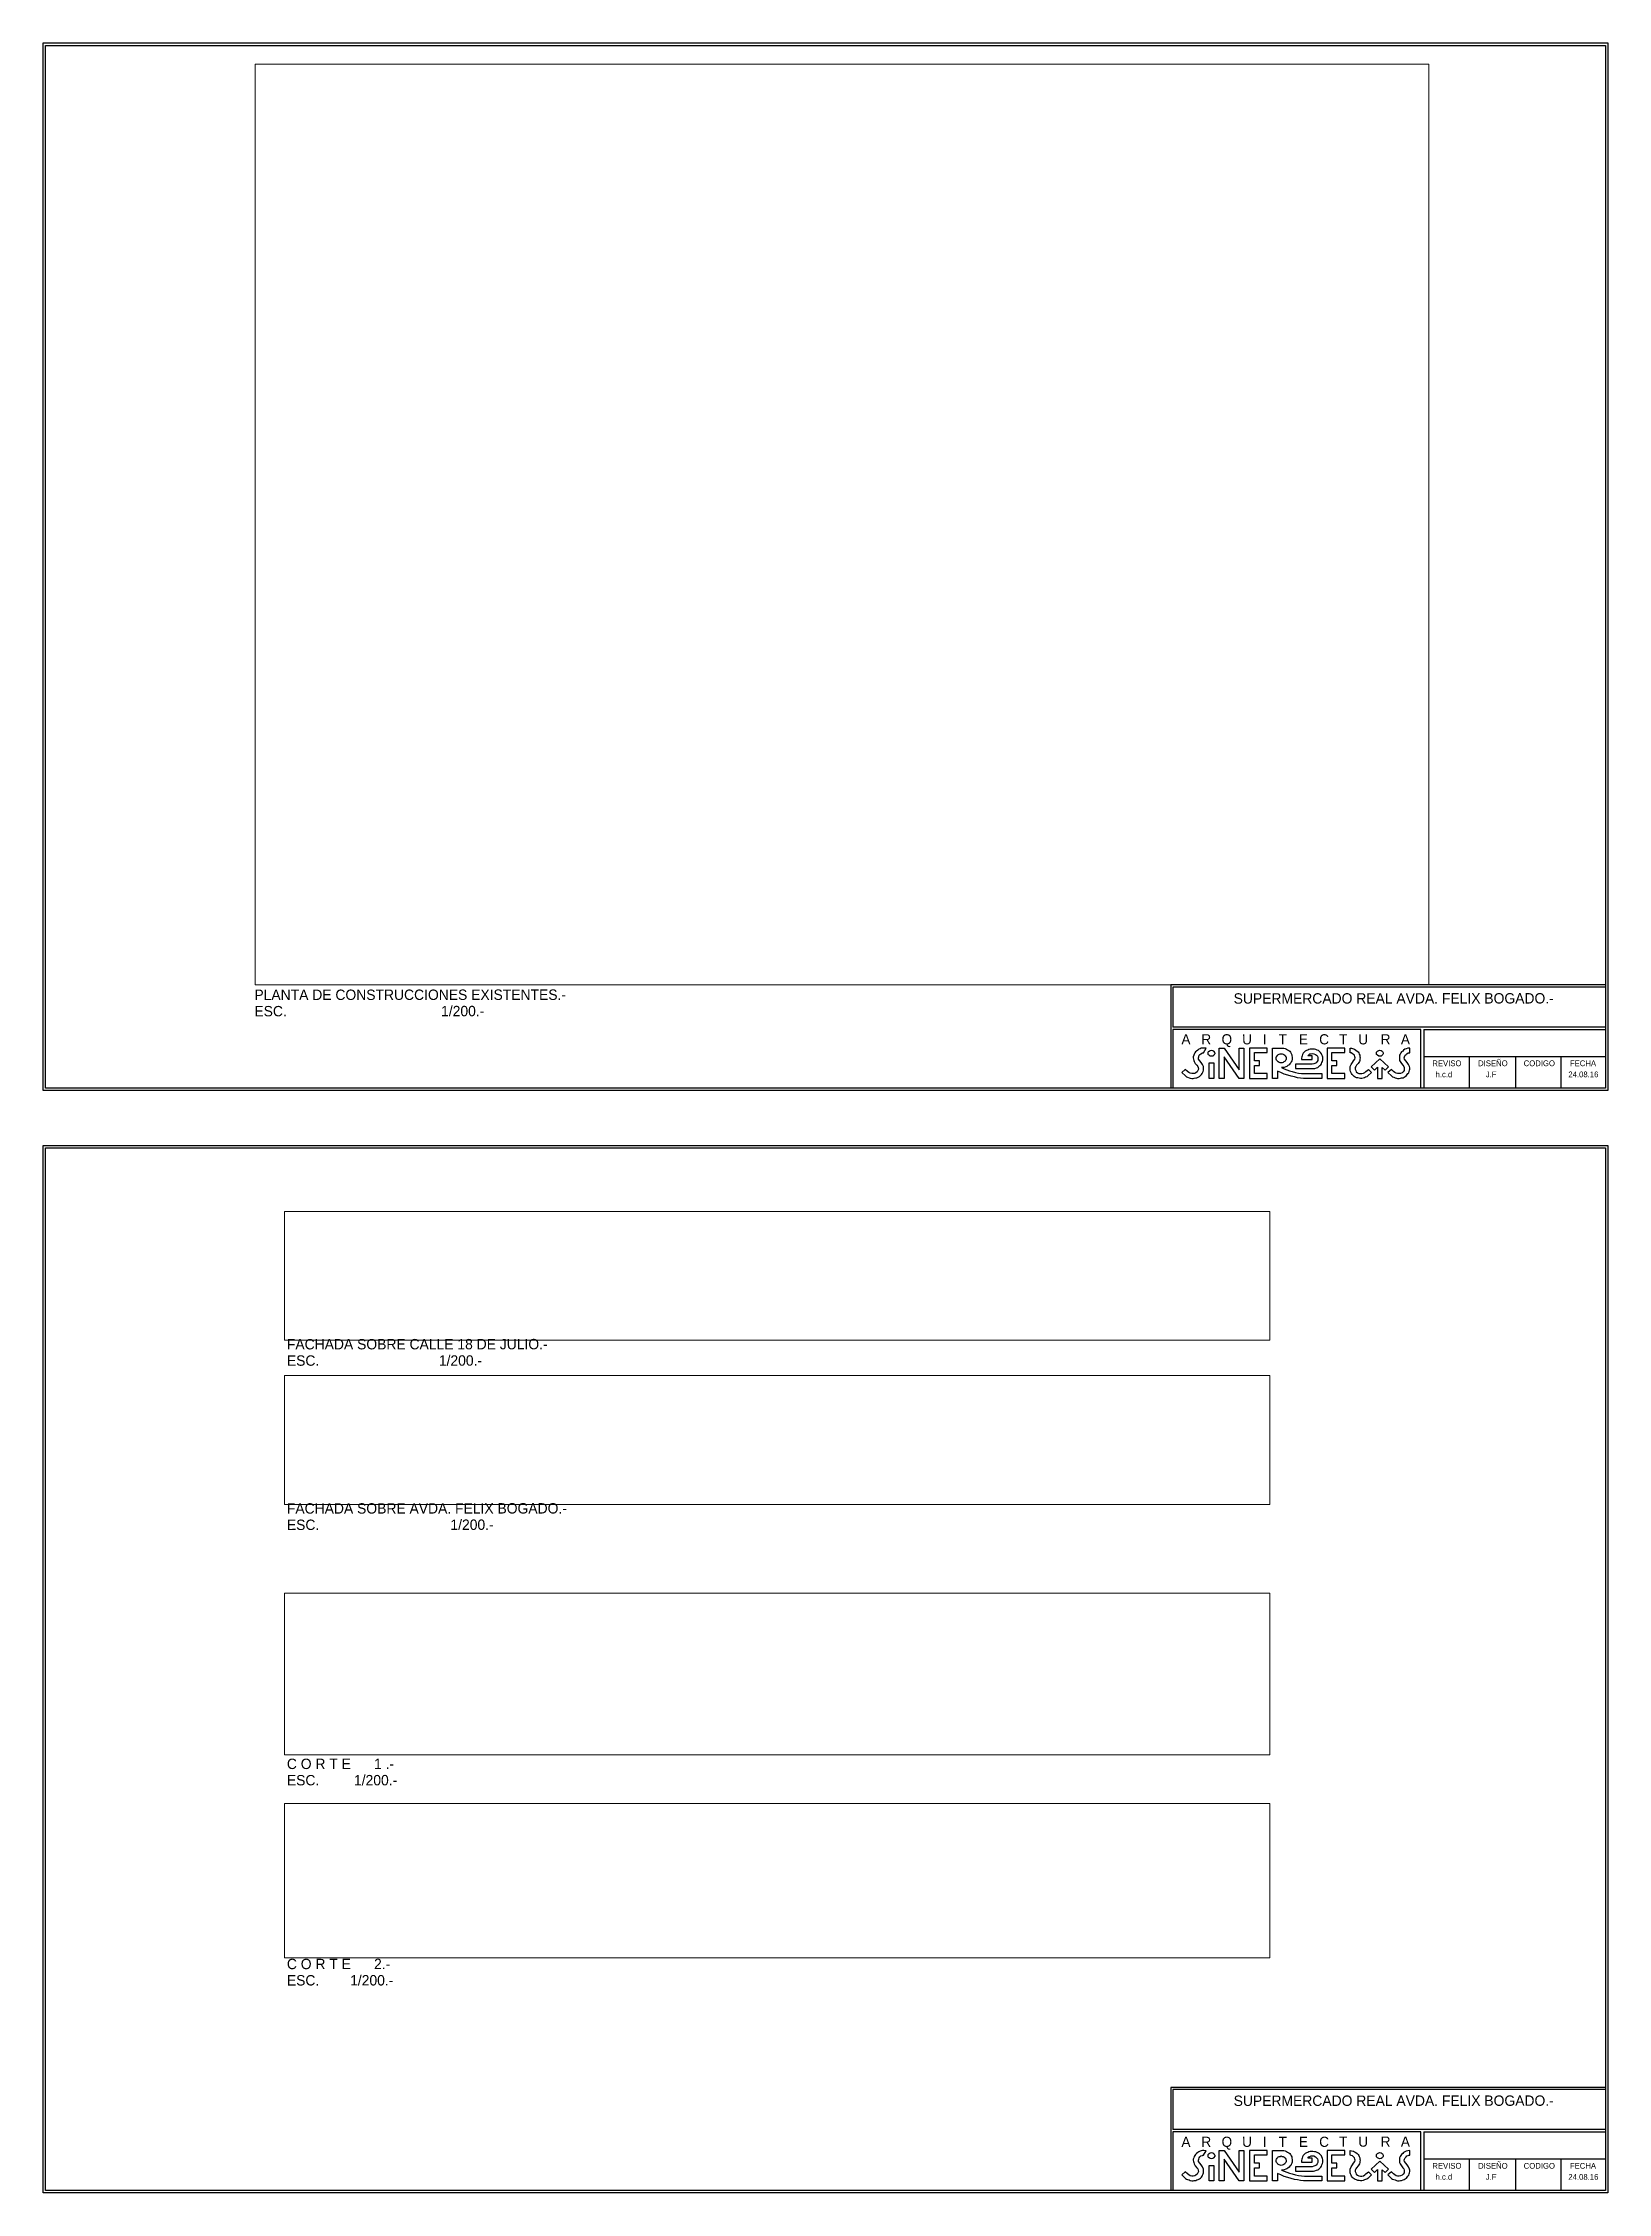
# Paper-space layout 'Layout1' of a CAD drawing. Extents: x 21 to 797, y 43 to 1109.
import ezdxf
from ezdxf.enums import TextEntityAlignment as Align

# ---------------------------------------------------------------- set-up
doc = ezdxf.new("R2010")
doc.units = 0
doc.header["$MEASUREMENT"] = 0
for name, color, linetype in [('.rotulo', 253, 'Continuous'), ('ROTULO1', 4, 'Continuous'), ('ROTULO2', 5, 'Continuous'), ('ROTULO4', 253, 'Continuous')]:
    doc.layers.add(name, color=color, linetype=linetype)
doc.styles.add('COBT', font='te______.pfb')
doc.styles.add('TECHNICLIGHT', font='tel_____.pfb', dxfattribs={"height": 0.08})

psp = doc.layouts.get("Layout1")

# ---------------------------------------------------------------- linework, layer by layer
at = {"layer": '.rotulo', "color": 3}
for p, q in [((21, 589.9), (21, 1109.2)), ((21, 1109.2), (796.9, 1109.2)), ((796.9, 1109.2), (796.9, 589.9)), ((22.2, 591.1), (22.2, 1108)), ((22.2, 1108), (795.7, 1108)), ((795.7, 1108), (795.7, 591.1)), ((705.6, 620.2), (795.7, 620.2)), ((796.9, 589.9), (21, 589.9)), ((795.7, 591.1), (22.2, 591.1)), ((21, 43.5), (21, 562.7)), ((21, 562.7), (796.9, 562.7)), ((22.2, 44.7), (22.2, 561.5)), ((22.2, 561.5), (795.7, 561.5)), ((795.7, 561.5), (795.7, 44.7)), ((796.9, 562.7), (796.9, 43.5)), ((705.6, 73.8), (795.7, 73.8)), ((796.9, 43.5), (21, 43.5)), ((795.7, 44.7), (22.2, 44.7))]:
    psp.add_line(p, q, dxfattribs=at)
at = {"layer": 'ROTULO1'}
for points in [[(587.3, 600.4), (585.6, 598.9), (587.5, 597.2), (588, 596.8), (588.5, 596.6), (589.2, 596.3), (589.8, 596.1), (590.5, 595.9), (591.2, 595.9), (591.8, 596.1), (592.5, 596.2), (593.1, 596.3), (593.7, 596.6), (594.3, 596.9), (594.8, 597.3), (595.3, 597.8), (595.7, 598.3), (595.9, 598.7), (596.2, 599.3), (596.4, 600), (596.4, 600.6), (596.4, 601.2), (596.3, 601.8), (595.9, 602.9), (595.2, 603.8), (594.5, 604.7), (593.9, 605.5), (593.9, 606.1), (594, 606.7), (594.2, 607.4), (594.6, 607.8), (595.1, 608.2), (595.8, 608.6), (596, 608.7), (596.4, 608.7), (597.6, 610.9), (596.6, 611), (595.8, 611), (595.2, 610.9), (594.7, 610.6), (594, 610.4), (593.5, 610), (592.9, 609.5), (592.4, 609.1), (592, 608.6), (591.8, 608), (591.5, 607.4), (591.3, 606.7), (591.3, 606.1), (591.4, 605.5), (591.5, 604.9), (591.7, 604.3), (592.3, 603.3), (593, 602.5), (593.5, 601.9), (593.7, 601.3), (593.9, 600.6), (593.6, 599.8), (593.2, 599.2), (592.6, 598.7), (592, 598.4), (591.2, 598.3), (590.5, 598.3), (589.7, 598.5), (589, 598.9), (588.5, 599.3), (587.3, 600.4)], [(600.3, 609.9), (600.9, 609.8), (601.4, 609.4), (601.6, 609.2), (601.7, 608.9), (601.9, 608.7), (601.9, 608.3), (601.9, 608.1), (601.7, 607.8), (601.6, 607.6), (601.4, 607.4), (600.9, 607), (600.3, 606.9), (599.6, 607), (599.1, 607.4), (598.9, 607.6), (598.7, 607.8), (598.7, 608.1), (598.6, 608.3), (598.7, 608.7), (598.7, 608.9), (598.9, 609.2), (599.1, 609.4), (599.6, 609.8), (600.3, 609.9)], [(604.2, 611), (606.6, 611), (614, 600.2), (614, 611), (616.4, 611), (616.4, 595.9), (614, 595.9), (606.6, 606.7), (606.6, 595.9), (604.2, 595.9), (604.2, 611)], [(628, 611), (619.2, 611), (619.2, 595.9), (628, 595.9), (628, 598.3), (621.6, 598.3), (621.6, 602.4), (624.1, 602.4), (624.1, 604.7), (621.6, 604.7), (621.6, 608.8), (628, 608.8), (628, 611)], [(630.6, 611), (635.6, 611), (636.2, 611), (636.9, 610.8), (637.5, 610.5), (638, 610.1), (638.6, 609.8), (639.1, 609.4), (639.5, 608.9), (639.8, 608.3), (640.1, 607.7), (640.2, 607.1), (640.3, 606.5), (640.3, 605.9), (640.3, 605.3), (640.1, 604.7), (639.8, 604.1), (639.6, 603.6), (639.2, 603.1), (638.8, 602.6), (638.1, 602.3), (637.7, 601.9), (637.1, 601.7), (636.4, 601.4), (635.7, 601.3), (635.1, 601.3), (636.3, 600.7), (637.7, 600.2), (639, 599.7), (640.3, 599.3), (641.9, 598.9), (643.4, 598.6), (644.9, 598.4), (646.4, 598.3), (655.1, 598.3), (655.1, 595.9), (645.9, 595.9), (644.5, 596.1), (642.9, 596.3), (641.4, 596.7), (639.8, 597), (638.1, 597.5), (636.4, 598.1), (634.7, 598.9), (633, 599.6), (633, 595.9), (630.6, 595.9), (630.6, 611)], [(634.9, 608.2), (635.4, 608.1), (635.8, 608), (636.2, 607.8), (636.6, 607.5), (636.9, 607.2), (637.1, 606.7), (637.3, 606.4), (637.3, 605.9), (637.3, 605.4), (637.1, 605), (636.9, 604.7), (636.6, 604.3), (636.2, 604.1), (635.8, 603.8), (635.4, 603.7), (634.9, 603.6), (634.4, 603.7), (633.9, 603.8), (633.4, 604.1), (633.2, 604.3), (632.8, 604.7), (632.6, 605), (632.4, 605.4), (632.4, 605.9), (632.4, 606.4), (632.6, 606.7), (632.8, 607.2), (633.2, 607.5), (633.4, 607.8), (633.9, 608), (634.4, 608.1), (634.9, 608.2)], [(650.3, 603), (642, 603), (642, 600.8), (650.3, 600.8), (650.9, 600.8), (651.6, 600.9), (652.3, 601.2), (653, 601.4), (653.6, 601.8), (654, 602.3), (654.5, 602.7), (654.9, 603.2), (655.1, 603.8), (655.4, 604.4), (655.5, 605.2), (655.5, 605.8), (655.5, 606.4), (655.4, 607), (655.1, 607.7), (654.8, 608.2), (654.3, 608.8), (653.8, 609.3), (653.3, 609.7), (652.7, 610), (652.1, 610.3), (651.4, 610.4), (650.6, 610.5), (650, 610.5), (649.3, 610.5), (648.6, 610.3), (648, 610), (647.4, 609.8), (646.8, 609.4), (646.3, 608.9), (645.8, 608.4), (645.4, 607.8), (645.2, 607.2), (645.1, 606.6), (644.9, 606), (644.9, 605.3), (650.3, 605.3), (650.3, 607.2), (648, 607.2), (648.5, 607.7), (649.1, 608.1), (649.7, 608.2), (650.4, 608.3), (651.1, 608.2), (651.9, 607.8), (652.3, 607.4), (652.8, 606.9), (653.1, 606.3), (653.1, 605.5), (653, 604.9), (652.7, 604.3), (652.2, 603.7), (651.6, 603.3), (651, 603.1), (650.3, 603)], [(666.4, 611), (657.6, 611), (657.6, 595.9), (666.4, 595.9), (666.4, 598.3), (660, 598.3), (660, 602.4), (662.5, 602.4), (662.5, 604.7), (660, 604.7), (660, 608.8), (666.4, 608.8), (666.4, 611)], [(678.1, 600.4), (679.6, 598.9), (677.8, 597.2), (677.3, 596.8), (676.7, 596.6), (676.1, 596.3), (675.5, 596.1), (674.9, 595.9), (674.2, 595.9), (673.6, 596.1), (672.9, 596.2), (672.2, 596.3), (671.6, 596.6), (671, 596.9), (670.5, 597.3), (670.1, 597.8), (669.7, 598.3), (669.5, 598.7), (669.2, 599.3), (669, 600), (669, 600.6), (669, 601.2), (669, 601.8), (669.5, 602.9), (670.2, 603.8), (670.8, 604.7), (671.4, 605.5), (671.5, 606.1), (671.4, 606.7), (671.2, 607.4), (670.8, 607.8), (670.3, 608.2), (669.6, 608.6), (669.2, 608.7), (669, 608.7), (669, 611), (669.8, 610.9), (670.7, 610.6), (671.3, 610.4), (671.9, 610), (672.5, 609.5), (673, 609.1), (673.3, 608.6), (673.6, 608), (673.8, 607.4), (673.9, 606.7), (674.1, 606.1), (673.9, 605.5), (673.8, 604.9), (673.7, 604.3), (673, 603.3), (672.2, 602.5), (671.9, 601.9), (671.6, 601.3), (671.5, 600.6), (671.8, 599.8), (672.1, 599.2), (672.7, 598.7), (673.3, 598.4), (674.2, 598.3), (674.9, 598.3), (675.6, 598.5), (676.4, 598.9), (676.9, 599.3), (678.1, 600.4)], [(683.8, 609.9), (684.4, 609.8), (685, 609.4), (685.1, 609.3), (685.2, 608.9), (685.4, 608.7), (685.5, 608.4), (685.4, 608.1), (685.2, 607.8), (685.1, 607.6), (685, 607.4), (684.4, 607), (683.8, 606.9), (683.2, 607), (682.6, 607.4), (682.4, 607.6), (682.2, 607.8), (682.2, 608.1), (682.1, 608.4), (682.2, 608.7), (682.2, 608.9), (682.4, 609.3), (682.6, 609.4), (683.2, 609.8), (683.8, 609.9)], [(689.5, 600.4), (687.8, 598.9), (689.6, 597.2), (690.1, 596.8), (690.7, 596.6), (691.3, 596.3), (692, 596.1), (692.6, 595.9), (693.4, 595.9), (694, 596.1), (694.6, 596.2), (695.3, 596.3), (695.9, 596.6), (696.4, 596.9), (697, 597.3), (697.4, 597.8), (697.7, 598.3), (698.1, 598.7), (698.3, 599.3), (698.5, 600), (698.6, 600.6), (698.6, 601.2), (698.5, 601.8), (698, 602.9), (697.4, 603.8), (696.6, 604.7), (696, 605.5), (695.9, 606.1), (696, 606.7), (696.4, 607.4), (696.8, 607.8), (697.1, 608.2), (697.9, 608.6), (698.2, 608.7), (698.6, 608.7), (698.6, 611), (697.6, 610.9), (696.8, 610.6), (696.2, 610.4), (695.5, 610), (695.1, 609.5), (694.6, 609.1), (694.2, 608.6), (693.8, 608), (693.6, 607.4), (693.5, 606.7), (693.5, 606.1), (693.5, 605.5), (693.6, 604.9), (693.8, 604.3), (694.5, 603.3), (695.2, 602.5), (695.7, 601.9), (695.9, 601.3), (695.9, 600.6), (695.8, 599.8), (695.4, 599.2), (694.8, 598.7), (694.1, 598.4), (693.4, 598.3), (692.5, 598.3), (691.8, 598.5), (691.2, 598.9), (690.6, 599.3), (689.5, 600.4)], [(599.1, 595.9), (599.1, 603.6), (601.5, 603.6), (601.5, 595.9), (599.1, 595.9)], [(682.6, 595.9), (685, 595.9), (685, 601.4), (686.4, 600.1), (688.1, 601.7), (683.8, 605.7), (679.4, 601.7), (681.1, 600.1), (682.6, 601.5), (682.6, 595.9)], [(587.3, 54), (585.6, 52.4), (587.5, 50.7), (588, 50.3), (588.5, 50.1), (589.2, 49.9), (589.8, 49.6), (590.5, 49.5), (591.2, 49.5), (591.8, 49.6), (592.5, 49.7), (593.1, 49.9), (593.7, 50.1), (594.3, 50.5), (594.8, 50.8), (595.3, 51.3), (595.7, 51.8), (595.9, 52.3), (596.2, 52.9), (596.4, 53.5), (596.4, 54.1), (596.4, 54.7), (596.3, 55.3), (595.9, 56.4), (595.2, 57.4), (594.5, 58.2), (593.9, 59.1), (593.9, 59.7), (594, 60.3), (594.2, 60.9), (594.6, 61.4), (595.1, 61.8), (595.8, 62.1), (596, 62.2), (596.4, 62.2), (597.6, 64.4), (596.6, 64.5), (595.8, 64.5), (595.2, 64.4), (594.7, 64.2), (594, 63.9), (593.5, 63.6), (592.9, 63.1), (592.4, 62.6), (592, 62.1), (591.8, 61.5), (591.5, 60.9), (591.3, 60.3), (591.3, 59.7), (591.4, 59.1), (591.5, 58.5), (591.7, 57.9), (592.3, 56.9), (593, 56), (593.5, 55.4), (593.7, 54.8), (593.9, 54.1), (593.6, 53.4), (593.2, 52.8), (592.6, 52.3), (592, 51.9), (591.2, 51.8), (590.5, 51.8), (589.7, 52), (589, 52.4), (588.5, 52.9), (587.3, 54)], [(604.2, 64.5), (606.6, 64.5), (614, 53.7), (614, 64.5), (616.4, 64.5), (616.4, 49.5), (614, 49.5), (606.6, 60.3), (606.6, 49.5), (604.2, 49.5), (604.2, 64.5)], [(628, 64.5), (619.2, 64.5), (619.2, 49.5), (628, 49.5), (628, 51.8), (621.6, 51.8), (621.6, 55.9), (624.1, 55.9), (624.1, 58.2), (621.6, 58.2), (621.6, 62.4), (628, 62.4), (628, 64.5)], [(630.6, 64.5), (635.6, 64.5), (636.2, 64.5), (636.9, 64.3), (637.5, 64.1), (638, 63.7), (638.6, 63.3), (639.1, 63), (639.5, 62.5), (639.8, 61.9), (640.1, 61.3), (640.2, 60.7), (640.3, 60.1), (640.3, 59.4), (640.3, 58.8), (640.1, 58.2), (639.8, 57.6), (639.6, 57.1), (639.2, 56.7), (638.8, 56.2), (638.1, 55.8), (637.7, 55.4), (637.1, 55.2), (636.4, 55), (635.7, 54.8), (635.1, 54.8), (636.3, 54.2), (637.7, 53.7), (639, 53.3), (640.3, 52.9), (641.9, 52.4), (643.4, 52.2), (644.9, 51.9), (646.4, 51.8), (655.1, 51.8), (655.1, 49.5), (645.9, 49.5), (644.5, 49.6), (642.9, 49.9), (641.4, 50.2), (639.8, 50.6), (638.1, 51.1), (636.4, 51.7), (634.7, 52.4), (633, 53.1), (633, 49.5), (630.6, 49.5), (630.6, 64.5)], [(650.3, 56.5), (642, 56.5), (642, 54.3), (650.3, 54.3), (650.9, 54.3), (651.6, 54.5), (652.3, 54.7), (653, 55), (653.6, 55.3), (654, 55.8), (654.5, 56.3), (654.9, 56.8), (655.1, 57.4), (655.4, 58), (655.5, 58.7), (655.5, 59.3), (655.5, 59.9), (655.4, 60.5), (655.1, 61.3), (654.8, 61.8), (654.3, 62.4), (653.8, 62.8), (653.3, 63.2), (652.7, 63.6), (652.1, 63.8), (651.4, 63.9), (650.6, 64.1), (650, 64.1), (649.3, 64.1), (648.6, 63.8), (648, 63.6), (647.4, 63.3), (646.8, 63), (646.3, 62.5), (645.8, 62), (645.4, 61.4), (645.2, 60.8), (645.1, 60.2), (644.9, 59.6), (644.9, 58.8), (650.3, 58.8), (650.3, 60.8), (648, 60.8), (648.5, 61.3), (649.1, 61.6), (649.7, 61.8), (650.4, 61.9), (651.1, 61.8), (651.9, 61.4), (652.3, 60.9), (652.8, 60.4), (653.1, 59.8), (653.1, 59.1), (653, 58.5), (652.7, 57.9), (652.2, 57.3), (651.6, 56.9), (651, 56.7), (650.3, 56.5)], [(666.4, 64.5), (657.6, 64.5), (657.6, 49.5), (666.4, 49.5), (666.4, 51.8), (660, 51.8), (660, 55.9), (662.5, 55.9), (662.5, 58.2), (660, 58.2), (660, 62.4), (666.4, 62.4), (666.4, 64.5)], [(678.1, 54), (679.6, 52.4), (677.8, 50.7), (677.3, 50.3), (676.7, 50.1), (676.1, 49.9), (675.5, 49.6), (674.9, 49.5), (674.2, 49.5), (673.6, 49.6), (672.9, 49.7), (672.2, 49.9), (671.6, 50.1), (671, 50.5), (670.5, 50.8), (670.1, 51.3), (669.7, 51.8), (669.5, 52.3), (669.2, 52.9), (669, 53.5), (669, 54.1), (669, 54.7), (669, 55.3), (669.5, 56.4), (670.2, 57.4), (670.8, 58.2), (671.4, 59.1), (671.5, 59.7), (671.4, 60.3), (671.2, 60.9), (670.8, 61.4), (670.3, 61.8), (669.6, 62.1), (669.2, 62.2), (669, 62.2), (669, 64.5), (669.8, 64.4), (670.7, 64.2), (671.3, 63.9), (671.9, 63.6), (672.5, 63.1), (673, 62.6), (673.3, 62.1), (673.6, 61.5), (673.8, 60.9), (673.9, 60.3), (674.1, 59.7), (673.9, 59.1), (673.8, 58.5), (673.7, 57.9), (673, 56.9), (672.2, 56), (671.9, 55.4), (671.6, 54.8), (671.5, 54.1), (671.8, 53.4), (672.1, 52.8), (672.7, 52.3), (673.3, 51.9), (674.2, 51.8), (674.9, 51.8), (675.6, 52), (676.4, 52.4), (676.9, 52.9), (678.1, 54)], [(689.5, 54), (687.8, 52.4), (689.6, 50.7), (690.1, 50.3), (690.7, 50.1), (691.3, 49.9), (692, 49.6), (692.6, 49.5), (693.4, 49.5), (694, 49.6), (694.6, 49.7), (695.3, 49.9), (695.9, 50.1), (696.4, 50.5), (697, 50.8), (697.4, 51.3), (697.7, 51.8), (698.1, 52.3), (698.3, 52.9), (698.5, 53.5), (698.6, 54.1), (698.6, 54.7), (698.5, 55.3), (698, 56.4), (697.4, 57.4), (696.6, 58.2), (696, 59.1), (695.9, 59.7), (696, 60.3), (696.4, 60.9), (696.8, 61.4), (697.1, 61.8), (697.9, 62.1), (698.2, 62.2), (698.6, 62.2), (698.6, 64.5), (697.6, 64.4), (696.8, 64.2), (696.2, 63.9), (695.5, 63.6), (695.1, 63.1), (694.6, 62.6), (694.2, 62.1), (693.8, 61.5), (693.6, 60.9), (693.5, 60.3), (693.5, 59.7), (693.5, 59.1), (693.6, 58.5), (693.8, 57.9), (694.5, 56.9), (695.2, 56), (695.7, 55.4), (695.9, 54.8), (695.9, 54.1), (695.8, 53.4), (695.4, 52.8), (694.8, 52.3), (694.1, 51.9), (693.4, 51.8), (692.5, 51.8), (691.8, 52), (691.2, 52.4), (690.6, 52.9), (689.5, 54)], [(600.3, 63.5), (600.9, 63.3), (601.4, 63), (601.6, 62.7), (601.7, 62.5), (601.9, 62.2), (601.9, 61.9), (601.9, 61.6), (601.7, 61.4), (601.6, 61.1), (601.4, 60.9), (600.9, 60.5), (600.3, 60.4), (599.6, 60.5), (599.1, 60.9), (598.9, 61.1), (598.7, 61.4), (598.7, 61.6), (598.6, 61.9), (598.7, 62.2), (598.7, 62.5), (598.9, 62.7), (599.1, 63), (599.6, 63.3), (600.3, 63.5)], [(599.1, 49.5), (599.1, 57.1), (601.5, 57.1), (601.5, 49.5), (599.1, 49.5)], [(634.9, 61.8), (635.4, 61.6), (635.8, 61.5), (636.2, 61.4), (636.6, 61), (636.9, 60.8), (637.1, 60.3), (637.3, 59.9), (637.3, 59.4), (637.3, 59), (637.1, 58.6), (636.9, 58.2), (636.6, 57.9), (636.2, 57.6), (635.8, 57.4), (635.4, 57.3), (634.9, 57.1), (634.4, 57.3), (633.9, 57.4), (633.4, 57.6), (633.2, 57.9), (632.8, 58.2), (632.6, 58.6), (632.4, 59), (632.4, 59.4), (632.4, 59.9), (632.6, 60.3), (632.8, 60.8), (633.2, 61), (633.4, 61.4), (633.9, 61.5), (634.4, 61.6), (634.9, 61.8)], [(682.6, 49.5), (685, 49.5), (685, 55), (686.4, 53.6), (688.1, 55.2), (683.8, 59.2), (679.4, 55.2), (681.1, 53.6), (682.6, 55.1), (682.6, 49.5)], [(683.8, 63.5), (684.4, 63.3), (685, 63), (685.1, 62.8), (685.2, 62.5), (685.4, 62.2), (685.5, 62), (685.4, 61.6), (685.2, 61.4), (685.1, 61.1), (685, 60.9), (684.4, 60.5), (683.8, 60.4), (683.2, 60.5), (682.6, 60.9), (682.4, 61.1), (682.2, 61.4), (682.2, 61.6), (682.1, 62), (682.2, 62.2), (682.2, 62.5), (682.4, 62.8), (682.6, 63), (683.2, 63.3), (683.8, 63.5)]]:
    psp.add_lwpolyline(points, close=True, dxfattribs=at)
at = {"layer": 'ROTULO4', "color": 3}
for p, q in [((580.2, 642.3), (580.2, 591.1)), ((795.7, 642.3), (580.2, 642.3)), ((795.7, 641.2), (581.2, 641.2)), ((581.2, 641.2), (581.2, 621.3)), ((795.7, 621.3), (581.2, 621.3)), ((581.2, 620.2), (581.2, 591.1)), ((704.1, 620.2), (581.2, 620.2)), ((704.1, 591.1), (704.1, 620.2)), ((705.6, 620.2), (705.6, 591.1)), ((705.6, 606.8), (795.7, 606.8)), ((728.3, 591.1), (728.3, 606.8)), ((751, 606.8), (751, 591.1)), ((773.7, 591.1), (773.7, 606.8)), ((580.2, 95.8), (580.2, 44.7)), ((795.7, 95.8), (580.2, 95.8)), ((795.7, 94.7), (581.2, 94.7)), ((581.2, 94.7), (581.2, 74.9)), ((795.7, 74.9), (581.2, 74.9)), ((581.2, 73.8), (581.2, 44.7)), ((704.1, 73.8), (581.2, 73.8)), ((704.1, 44.7), (704.1, 73.8)), ((705.6, 73.8), (705.6, 44.7)), ((705.6, 60.4), (795.7, 60.4)), ((728.3, 44.7), (728.3, 60.4)), ((751, 60.4), (751, 44.7)), ((773.7, 44.7), (773.7, 60.4))]:
    psp.add_line(p, q, dxfattribs=at)

# ---------------------------------------------------------------- texts
at = {"layer": 'ROTULO2', "style": 'COBT'}
for s, height, p in [('PLANTA DE CONSTRUCCIONES EXISTENTES.-', 5.147, (125.8, 634.8)), ('ESC.                                        1/200.-', 5.147, (125.8, 626.7)), ('SUPERMERCADO REAL AVDA. FELIX BOGADO.-', 5.147, (611.3, 633)), ('REVISO', 2.86, (709.8, 602)), ('h.c.d', 2.86, (711.4, 596.5)), ('DISEÑO', 2.86, (732.5, 602)), ('J.F', 2.86, (736.3, 596.5)), ('CODIGO', 2.86, (755.1, 602)), ('FACHADA SOBRE CALLE 18 DE JULIO.-', 5.147, (141.9, 461.6)), ('ESC.                               1/200.-', 5.147, (141.9, 453.5)), ('FACHADA SOBRE AVDA. FELIX BOGADO.-', 5.147, (141.9, 380.2)), ('ESC.                                  1/200.-', 5.147, (141.9, 372.1)), ('C O R T E      1 .-', 5.147, (141.9, 253.6)), ('ESC.         1/200.-', 5.147, (141.9, 245.5)), ('C O R T E      2.-', 5.147, (141.9, 154.4)), ('ESC.        1/200.-', 5.147, (141.9, 146.3)), ('SUPERMERCADO REAL AVDA. FELIX BOGADO.-', 5.147, (611.3, 86.6)), ('REVISO', 2.86, (709.8, 55.5)), ('DISEÑO', 2.86, (732.5, 55.5)), ('CODIGO', 2.86, (755.1, 55.5)), ('h.c.d', 2.86, (711.4, 50)), ('J.F', 2.86, (736.3, 50))]:
    psp.add_text(s, height=height, rotation=0.0275, dxfattribs=at).set_placement(p)
at = {"layer": 'ROTULO2', "color": 4, "style": 'TECHNICLIGHT'}
for s, p in [('A', (585.4, 612.8)), ('R', (595.3, 612.8)), ('Q', (605.3, 612.8)), ('U', (615.5, 612.8)), ('I', (625.8, 612.8)), ('T', (633.6, 612.8)), ('E', (643.6, 612.8)), ('C', (653.7, 612.8)), ('T', (663.6, 612.8)), ('U', (673.1, 612.8)), ('R', (684.2, 612.8)), ('A', (694.2, 612.8)), ('A', (585.4, 66.3)), ('R', (595.3, 66.3)), ('Q', (605.3, 66.3)), ('U', (615.5, 66.3)), ('I', (625.8, 66.3)), ('T', (633.6, 66.3)), ('E', (643.6, 66.3)), ('C', (653.7, 66.3)), ('T', (663.6, 66.4)), ('U', (673.1, 66.4)), ('R', (684.2, 66.4)), ('A', (694.2, 66.4))]:
    psp.add_text(s, height=5.05, rotation=0.0275, dxfattribs=at).set_placement(p)
at = {"layer": 'ROTULO2', "style": 'COBT'}
for s, p in [('24.08.16', (784.7, 596.5)), ('FECHA', (784.5, 602)), ('FECHA', (784.5, 55.5)), ('24.08.16', (784.7, 50))]:
    psp.add_text(s, height=2.86, rotation=0.0275, dxfattribs=at).set_placement(p, align=Align.CENTER)

# ---------------------------------------------------------------- viewports
at = {"layer": 'Defpoints'}
for center, size, view_center_point, view_height, status in [((417.2, 870.5), (581.9, 456.42), (2359.835, 366.024), 91.28422, 3), ((385, 416.7), (488.5, 63.81), (571.168, -111.518), 12.76206, 4), ((385, 300.7), (488.5, 80.138), (571.168, -132.435), 16.0276, 5), ((385, 198.3), (488.5, 76.465), (412.644, -132.881), 15.29298, 6)]:
    psp.add_viewport(center=center, size=size, view_center_point=view_center_point, view_height=view_height, status=status, dxfattribs=at)
psp.add_viewport(center=(385, 498.1), size=(488.5, 63.81), view_center_point=(412.644, -111.518), view_height=12.76206, dxfattribs=at)

doc.saveas('drawing.dxf')
